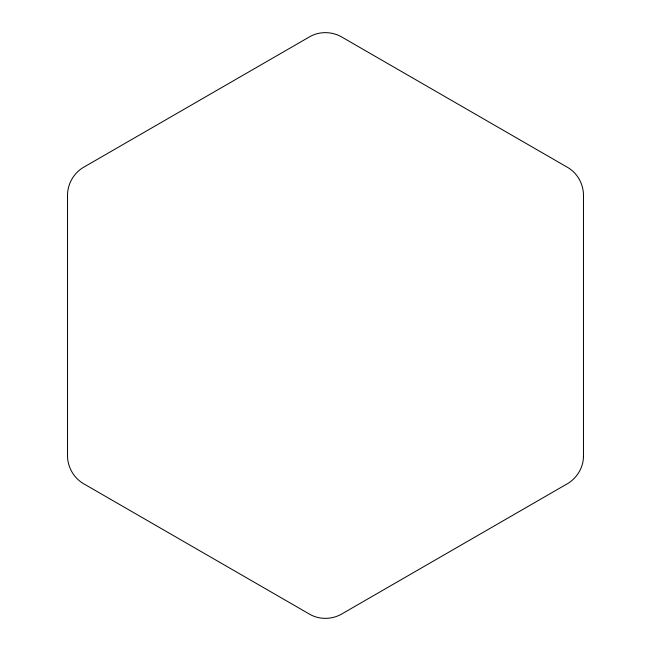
<?xml version="1.0" encoding="UTF-8"?>
<svg xmlns="http://www.w3.org/2000/svg" width="651" height="651" viewBox="0 0 651 651"><rect width="100%" height="100%" fill="white"/><g stroke="black" fill="none" stroke-linecap="round" stroke-linejoin="round"><path stroke-width="0.98" d="M583.467 456.758C583.247 467.516 577.201 477.598 568.16 483.278L340.807 614.536C331.367 619.532 319.608 619.719 310.193 614.536L82.84 483.278C73.726 477.565 67.916 467.516 67.533 456.758L67.533 194.242C67.916 183.484 73.726 173.435 82.84 167.722L310.193 36.464C319.608 31.281 331.367 31.468 340.807 36.464L568.16 167.722C577.356 173.288 583.076 183.566 583.467 194.242L583.467 456.758"/></g></svg>
